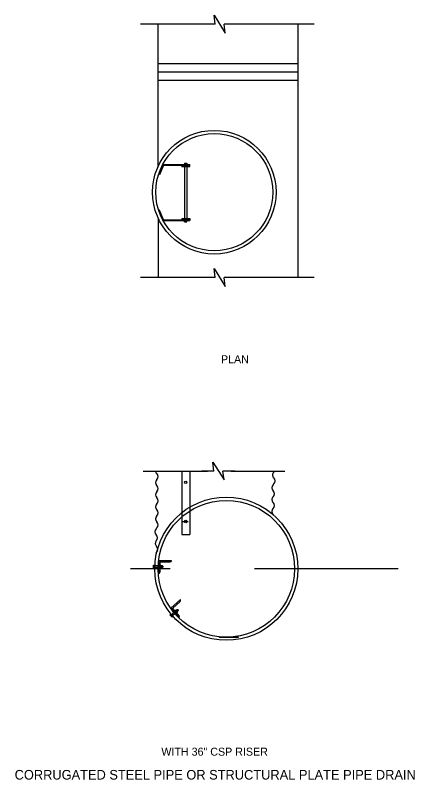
# Model space of a CAD drawing. Extents: x -808.4 to -747.1, y 435.2 to 499.8.
# Drawn here: x -757.34 to -747.1, y 480.22 to 499.78 of the extents above; entities that cross this region are included whole.
import ezdxf

# ---------------------------------------------------------------- set-up
doc = ezdxf.new("R2010")
doc.units = 0
for name, color, linetype in [('df_DETAIL', 7, 'Continuous'), ('df_NO-PLOT', 7, 'Continuous'), ('str_Center-Line-A', 7, 'Continuous')]:
    doc.layers.add(name, color=color, linetype=linetype)

msp = doc.modelspace()

# ---------------------------------------------------------------- linework, layer by layer
at = {"layer": 'df_DETAIL'}
for p, q in [((-752.411, 499.551), (-754.128, 499.551)), ((-753.684, 499.551), (-753.684, 495.893)), ((-752.212, 499.551), (-752.528, 499.551)), ((-751.667, 499.551), (-751.983, 499.551)), ((-749.679, 499.551), (-751.667, 499.551)), ((-750.095, 499.551), (-750.095, 493.068)), ((-753.678, 498.551), (-750.095, 498.551)), ((-753.678, 498.336), (-750.095, 498.336)), ((-753.678, 498.121), (-750.095, 498.121)), ((-753.55, 495.965), (-753.66, 495.705)), ((-753.536, 495.944), (-753.641, 495.697)), ((-753.55, 495.965), (-752.863, 495.965)), ((-753.536, 495.944), (-752.863, 495.944)), ((-753.071, 495.913), (-753.071, 495.944)), ((-753.071, 495.913), (-752.863, 495.913)), ((-752.998, 495.995), (-752.998, 495.965)), ((-752.998, 495.995), (-752.936, 495.995)), ((-752.998, 495.913), (-752.998, 494.579)), ((-752.936, 495.995), (-752.936, 495.965)), ((-752.936, 495.913), (-752.936, 494.579)), ((-752.863, 495.944), (-752.863, 495.965)), ((-752.863, 495.913), (-752.863, 495.944)), ((-753.641, 495.697), (-753.66, 495.705)), ((-753.641, 494.794), (-753.66, 494.787)), ((-753.55, 494.527), (-753.66, 494.787)), ((-753.536, 494.548), (-753.641, 494.794)), ((-753.671, 494.582), (-753.671, 493.068)), ((-753.55, 494.527), (-752.863, 494.527)), ((-753.536, 494.548), (-752.863, 494.548)), ((-753.071, 494.579), (-752.863, 494.579)), ((-753.071, 494.579), (-753.071, 494.548)), ((-753.071, 494.579), (-752.863, 494.579)), ((-752.998, 494.496), (-752.998, 494.527)), ((-752.998, 494.496), (-752.936, 494.496)), ((-752.936, 494.496), (-752.936, 494.527)), ((-752.863, 494.579), (-752.863, 494.548)), ((-752.863, 494.548), (-752.863, 494.527)), ((-752.411, 493.068), (-754.128, 493.068)), ((-752.212, 493.068), (-752.528, 493.068)), ((-751.667, 493.068), (-751.983, 493.068)), ((-749.679, 493.068), (-751.667, 493.068)), ((-754.061, 488.116), (-752.41, 488.116)), ((-753.071, 488.116), (-753.071, 486.491)), ((-752.863, 488.116), (-752.863, 486.491)), ((-752.244, 488.116), (-752.558, 488.116)), ((-751.701, 488.116), (-752.016, 488.116)), ((-751.806, 488.116), (-750.427, 488.116)), ((-753.71, 487.587), (-753.71, 487.587)), ((-753.71, 486.968), (-753.71, 486.968)), ((-753.063, 486.824), (-752.904, 486.824)), ((-753.071, 486.491), (-752.863, 486.491)), ((-753.666, 485.823), (-753.332, 485.824)), ((-753.666, 485.823), (-753.665, 485.49)), ((-753.793, 485.699), (-753.791, 485.704)), ((-753.793, 485.638), (-753.793, 485.699)), ((-753.791, 485.633), (-753.793, 485.638)), ((-753.791, 485.704), (-753.769, 485.704)), ((-753.791, 485.687), (-753.769, 485.687)), ((-753.791, 485.65), (-753.769, 485.65)), ((-753.791, 485.633), (-753.769, 485.633)), ((-753.769, 485.704), (-753.769, 485.633)), ((-753.769, 485.699), (-753.766, 485.699)), ((-753.769, 485.638), (-753.766, 485.638)), ((-753.766, 485.638), (-753.766, 485.699)), ((-753.766, 485.638), (-753.766, 485.699)), ((-753.665, 485.687), (-753.766, 485.689)), ((-753.665, 485.646), (-753.766, 485.648)), ((-753.634, 485.792), (-753.634, 485.525)), ((-753.634, 485.792), (-753.368, 485.792)), ((-753.627, 485.698), (-753.629, 485.698)), ((-753.627, 485.636), (-753.629, 485.636)), ((-753.627, 485.702), (-753.596, 485.703)), ((-753.627, 485.702), (-753.627, 485.631)), ((-753.596, 485.685), (-753.627, 485.685)), ((-753.596, 485.649), (-753.627, 485.649)), ((-753.596, 485.632), (-753.627, 485.631)), ((-753.596, 485.703), (-753.594, 485.698)), ((-753.596, 485.632), (-753.593, 485.636)), ((-753.594, 485.698), (-753.593, 485.636)), ((-753.564, 485.688), (-753.594, 485.688)), ((-753.564, 485.647), (-753.593, 485.647)), ((-753.591, 485.682), (-753.591, 485.652)), ((-753.587, 485.688), (-753.587, 485.647)), ((-753.583, 485.682), (-753.583, 485.652)), ((-753.58, 485.688), (-753.58, 485.647)), ((-753.576, 485.682), (-753.576, 485.652)), ((-753.572, 485.688), (-753.572, 485.647)), ((-753.568, 485.682), (-753.568, 485.652)), ((-753.564, 485.688), (-753.564, 485.647)), ((-753.564, 485.688), (-753.559, 485.682)), ((-753.564, 485.647), (-753.559, 485.652)), ((-753.559, 485.682), (-753.559, 485.652)), ((-753.354, 484.604), (-753.104, 484.824)), ((-753.31, 484.601), (-753.11, 484.777)), ((-753.354, 484.604), (-753.134, 484.353)), ((-753.265, 484.502), (-753.337, 484.438)), ((-753.31, 484.601), (-753.134, 484.4)), ((-753.238, 484.471), (-753.31, 484.407)), ((-753.246, 484.538), (-753.223, 484.559)), ((-753.246, 484.538), (-753.199, 484.485)), ((-753.243, 484.535), (-753.244, 484.533)), ((-753.211, 484.545), (-753.234, 484.525)), ((-753.223, 484.559), (-753.218, 484.557)), ((-753.218, 484.557), (-753.177, 484.511)), ((-753.189, 484.568), (-753.211, 484.549)), ((-753.187, 484.518), (-753.21, 484.498)), ((-753.206, 484.553), (-753.179, 484.522)), ((-753.206, 484.547), (-753.185, 484.524)), ((-753.202, 484.489), (-753.204, 484.487)), ((-753.2, 484.558), (-753.173, 484.528)), ((-753.2, 484.552), (-753.179, 484.529)), ((-753.176, 484.505), (-753.199, 484.485)), ((-753.195, 484.563), (-753.167, 484.533)), ((-753.194, 484.557), (-753.174, 484.534)), ((-753.189, 484.568), (-753.162, 484.538)), ((-753.189, 484.568), (-753.182, 484.568)), ((-753.188, 484.562), (-753.168, 484.539)), ((-753.162, 484.538), (-753.184, 484.518)), ((-753.182, 484.568), (-753.161, 484.545)), ((-753.176, 484.505), (-753.177, 484.511)), ((-753.162, 484.538), (-753.161, 484.545)), ((-753.365, 484.433), (-753.348, 484.448)), ((-753.364, 484.428), (-753.365, 484.433)), ((-753.323, 484.381), (-753.364, 484.428)), ((-753.353, 484.42), (-753.337, 484.435)), ((-753.348, 484.448), (-753.301, 484.394)), ((-753.345, 484.444), (-753.343, 484.446)), ((-753.302, 484.4), (-753.343, 484.446)), ((-753.302, 484.4), (-753.343, 484.446)), ((-753.329, 484.393), (-753.313, 484.407)), ((-753.318, 484.38), (-753.323, 484.381)), ((-753.318, 484.38), (-753.301, 484.394)), ((-753.304, 484.398), (-753.302, 484.4)), ((-752.118, 483.873), (-751.619, 483.873)), ((-752.109, 483.865), (-751.619, 483.865))]:
    msp.add_line(p, q, dxfattribs=at)
for points in [[(-752.212, 499.551), (-752.241, 499.781), (-751.954, 499.322), (-751.983, 499.551)], [(-752.212, 493.068), (-752.241, 493.298), (-751.954, 492.839), (-751.983, 493.068)], [(-752.244, 488.116), (-752.273, 488.345), (-751.987, 487.888), (-752.016, 488.116)]]:
    msp.add_lwpolyline(points, dxfattribs=at)
for centre, radius in [((-752.237, 495.253), 1.583), ((-752.237, 495.253), 1.5), ((-752.967, 487.824), 0.0312), ((-751.928, 485.616), 1.833), ((-751.928, 485.616), 1.75), ((-752.967, 486.824), 0.0312)]:
    msp.add_circle(centre, radius, dxfattribs=at)
for centre, radius, start, end in [((-753.632, 488.129), 0.11, 186.4224, 224.9234), ((-753.787, 487.974), 0.11, 315.0745, 44.9219), ((-750.633, 488.008), 0.11, 135.073, 180.7394), ((-750.633, 488.018), 0.11, 185.9811, 224.9234), ((-750.788, 488.162), 0.11, 315.0745, 335.2666), ((-753.632, 487.819), 0.11, 135.073, 224.9234), ((-750.633, 487.708), 0.11, 135.073, 156.7857), ((-750.805, 487.842), 0.11, 315.0745, 328.8859), ((-750.788, 487.863), 0.11, 315.0745, 44.9219), ((-753.632, 487.51), 0.11, 135.073, 224.9234), ((-753.787, 487.665), 0.11, 315.0745, 44.9219), ((-750.65, 487.687), 0.11, 135.073, 224.9234), ((-750.805, 487.533), 0.11, 315.0745, 44.9219), ((-753.787, 487.355), 0.11, 315.0745, 44.9219), ((-750.65, 487.378), 0.11, 135.073, 180.7394), ((-753.632, 487.2), 0.11, 135.073, 224.9234), ((-750.65, 487.388), 0.11, 185.9811, 224.9234), ((-750.805, 487.233), 0.11, 315.0745, 44.9219), ((-753.787, 487.046), 0.11, 315.0745, 44.9219), ((-750.65, 487.079), 0.11, 135.073, 236.8893), ((-753.632, 486.891), 0.11, 135.073, 224.9234), ((-753.632, 486.891), 0.11, 143.4527, 224.9234), ((-753.787, 486.736), 0.11, 315.0745, 44.9219), ((-753.649, 486.561), 0.11, 135.073, 224.9234), ((-753.804, 486.716), 0.11, 315.0745, 328.8859), ((-753.804, 486.406), 0.11, 315.0745, 44.9219), ((-753.638, 486.264), 0.11, 143.4527, 224.9234), ((-753.809, 486.088), 0.11, 315.0745, 328.8859), ((-753.793, 486.109), 0.11, 315.0745, 44.9219), ((-753.368, 485.828), 0.0358, 270.1236, 352.6886), ((-753.778, 485.695), 0.0152, 144.8756, 214.7676), ((-753.732, 485.669), 0.0614, 163.0262, 197.5789), ((-753.779, 485.642), 0.0145, 143.5861, 215.3855), ((-753.609, 485.694), 0.0154, 325.7871, 35.3691), ((-753.655, 485.667), 0.0615, 343.1461, 17.1035), ((-753.609, 485.64), 0.0154, 324.8461, 34.4472), ((-753.67, 485.525), 0.0358, 277.4929, 0.1236), ((-753.134, 484.804), 0.0358, 311.3426, 33.9077), ((-753.226, 484.544), 0.0154, 7.0061, 76.5881), ((-753.243, 484.493), 0.0615, 24.3652, 58.3225), ((-753.191, 484.504), 0.0154, 6.0652, 75.6662), ((-753.35, 484.435), 0.0152, 186.0946, 255.9867), ((-753.297, 484.445), 0.0614, 204.2453, 238.798), ((-753.314, 484.394), 0.0145, 184.8051, 256.6045), ((-753.161, 484.377), 0.0358, 318.7119, 41.3426)]:
    msp.add_arc(centre, radius, start, end, dxfattribs=at)
at = {"layer": 'str_Center-Line-A'}
for p, q in [((-753.368, 485.616), (-754.38, 485.616)), ((-747.525, 485.616), (-751.204, 485.616))]:
    msp.add_line(p, q, dxfattribs=at)

# ---------------------------------------------------------------- texts
at = {"layer": 'df_NO-PLOT'}
for s, height, p in [('PLAN', 0.2048, (-752.065, 490.874)), ('WITH 36" CSP RISER', 0.20484, (-753.593, 480.83)), ('CORRUGATED STEEL PIPE OR STRUCTURAL PLATE PIPE DRAIN', 0.2458, (-757.354, 480.219))]:
    msp.add_text(s, height=height, dxfattribs=at).set_placement(p)

doc.saveas('drawing.dxf')
